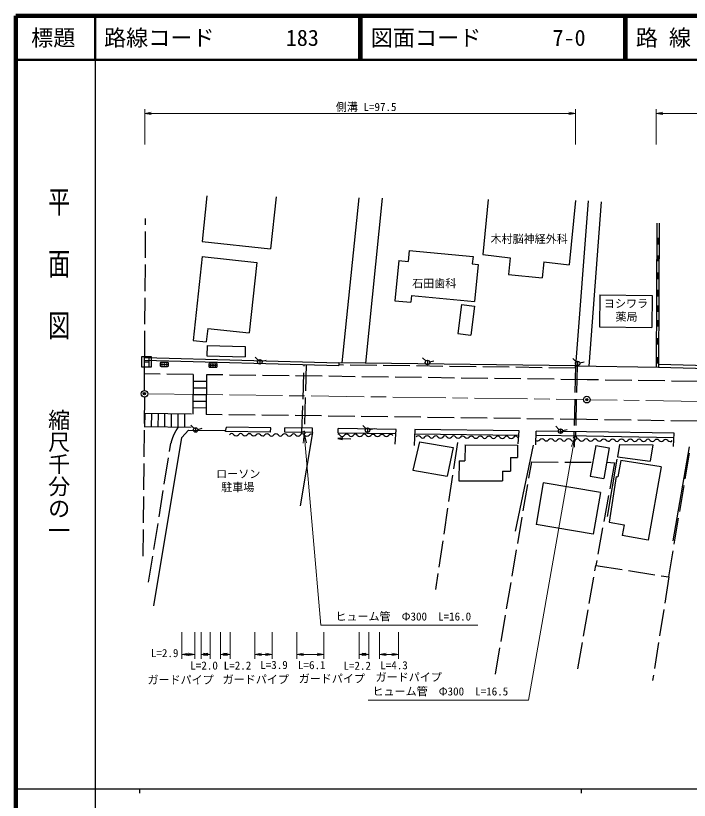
# Model space of a CAD drawing. Units: millimetres, scale not verified. Extents: x 40000 to 680000, y 20000 to 380000.
# Drawn here: x 40000 to 192484, y 202409 to 380000 of the extents above; entities that cross this region are included whole.
import ezdxf
from ezdxf.enums import TextEntityAlignment as Align

# ---------------------------------------------------------------- set-up
doc = ezdxf.new("R2010")
doc.units = ezdxf.units.MM
doc.header["$LTSCALE"] = 1000
doc.header["$PDMODE"] = 32
doc.header["$PDSIZE"] = 500
doc.linetypes.add('CHAIN', pattern=[18.5, 12, -1.5, 3.5, -1.5])
doc.linetypes.add('DASHED', pattern=[7.5, 6, -1.5])
for name, color, linetype, lineweight in [('M-BGD', 7, 'Continuous', 25), ('M-BGD-EXST', 7, 'Continuous', 25), ('M-BMK', 2, 'CHAIN', 13), ('M-BMK-HTXT', 7, 'Continuous', 13), ('M-BMK-SRVR', 3, 'Continuous', 25), ('M-STR-HTXT', 7, 'Continuous', 13), ('M-STR-STRC', 7, 'Continuous', 25), ('M-TTL', 2, 'Continuous', 140), ('M-TTL-BAND', 7, 'Continuous', 25), ('M-TTL-LINE', 7, 'Continuous', 50)]:
    doc.layers.add(name, color=color, linetype=linetype, lineweight=lineweight)
doc.layers.add('M-OTRS', color=6, linetype='Continuous')
doc.layers.add('M-TTL-TXT', color=7, linetype='Continuous')
doc.styles.add('@ＭＳ ゴシック', font='')
doc.styles.add('ＭＳ ゴシック', font='')
doc.styles.get('@ＭＳ ゴシック').set_extended_font_data('@MS Gothic')
doc.styles.get('ＭＳ ゴシック').set_extended_font_data('MS Gothic')

# ---------------------------------------------------------------- blocks, each defined once
blk = doc.blocks.new('open_arrow')
at = {"color": 0, "linetype": 'Continuous', "lineweight": -2}
blk.add_lwpolyline([(7.5, 1.25), (0, 0), (7.5, -1.25)], dxfattribs=at)

msp = doc.modelspace()

# ---------------------------------------------------------------- hatches: boundary and pattern name
at = {"layer": 'M-BGD'}
for points in [[(185607, 328392), (185612, 329659), (185112, 329660), (185107, 328394)], [(185592, 324562), (185597, 325628), (185097, 325630), (185092, 324564)], [(185577, 320502), (185582, 321769), (185082, 321771), (185077, 320504)], [(185562, 316600), (185567, 317910), (185067, 317912), (185062, 316602)], [(185548, 313130), (185553, 314339), (185053, 314341), (185048, 313132)], [(185536, 309818), (185540, 310998), (185040, 311000), (185036, 309820)], [(185520, 305700), (185524, 306924), (185024, 306926), (185020, 305702)], [(185503, 301453), (185508, 302634), (185008, 302636), (185003, 301455)]]:
    msp.add_hatch(color=256, dxfattribs=at).paths.add_polyline_path(points)
at = {"layer": 'M-BGD-EXST'}
for points in [[(73253, 301061, 1), (72976, 301061, 1)], [(73782, 301061, 1), (73506, 301061, 1)], [(74312, 301061, 1), (74035, 301061, 1)], [(84260, 300883, 1), (83984, 300883, 1)], [(84790, 300883, 1), (84513, 300883, 1)], [(85319, 300883, 1), (85043, 300883, 1)]]:
    msp.add_hatch(color=256, dxfattribs=at).paths.add_polyline_path(points)

# ---------------------------------------------------------------- linework, layer by layer
at = {"layer": 'M-BGD'}
for p, q in [((83296, 339244), (82178, 328867)), ((98951, 339036), (97676, 327198)), ((117672, 338787), (113821, 301441)), ((122966, 338716), (119164, 301370)), ((146987, 338397), (145730, 325966)), ((166729, 338135), (165261, 323620)), ((169571, 338097), (166716, 300733)), ((172567, 337868), (169727, 300686)), ((185125, 333066), (184999, 300450)), ((185625, 333064), (185499, 300442)), ((82178, 328867), (97676, 327198)), ((185112, 329660), (185612, 329659)), ((129101, 326883), (128858, 324356)), ((129101, 326883), (143526, 325492)), ((185107, 328394), (185607, 328392)), ((82228, 325472), (80194, 306459)), ((82228, 325472), (94561, 324153)), ((143526, 325492), (143366, 323832)), ((145730, 325966), (151947, 325219)), ((151947, 325219), (151561, 321402)), ((185097, 325630), (185597, 325628)), ((94561, 324153), (92858, 308227)), ((126703, 324563), (125828, 315486)), ((126703, 324563), (128858, 324356)), ((143366, 323832), (144690, 323704)), ((144690, 323704), (143881, 315306)), ((159532, 324308), (159161, 320634)), ((159532, 324308), (165261, 323620)), ((185092, 324564), (185592, 324562)), ((185082, 321771), (185582, 321769)), ((151561, 321402), (159161, 320634)), ((185077, 320504), (185577, 320502)), ((185067, 317912), (185567, 317910)), ((129614, 316681), (129465, 315135)), ((129614, 316681), (143881, 315306)), ((172230, 316841), (172132, 309579)), ((172230, 316841), (184103, 316682)), ((184103, 316682), (184006, 309420)), ((185062, 316602), (185562, 316600)), ((125828, 315486), (129465, 315135)), ((140932, 314605), (140088, 308088)), ((140932, 314605), (143886, 314222)), ((185053, 314341), (185553, 314339)), ((143886, 314222), (143042, 307705)), ((185048, 313132), (185548, 313130)), ((185040, 311000), (185540, 310998)), ((83469, 309232), (83138, 306144)), ((83469, 309232), (92858, 308227)), ((172132, 309579), (184006, 309420)), ((185036, 309820), (185536, 309818)), ((140088, 308088), (143042, 307705)), ((80194, 306459), (83138, 306144)), ((185020, 305702), (185520, 305700)), ((185024, 306926), (185524, 306924)), ((83328, 305352), (83263, 302995)), ((83328, 305352), (91976, 305112)), ((91976, 305112), (91910, 302754)), ((69181, 302028), (113177, 300850)), ((69197, 302628), (113185, 301450)), ((83263, 302995), (91910, 302754)), ((185008, 302636), (185508, 302634)), ((113185, 301450), (113177, 300850)), ((166716, 300733), (113185, 301450)), ((166709, 300233), (166716, 300733)), ((166721, 300733), (185483, 300443)), ((185003, 301455), (185503, 301453)), ((185483, 300443), (220233, 299495)), ((185502, 301142), (220252, 300195)), ((77614, 284555), (79089, 286167)), ((79089, 286167), (87559, 286125)), ((87510, 285883), (87713, 286880)), ((97723, 286747), (87713, 286880)), ((97709, 285747), (97723, 286747)), ((100917, 285705), (100930, 286705)), ((107170, 286622), (100930, 286705)), ((107156, 285622), (107170, 286622)), ((113007, 285544), (113020, 286544)), ((126091, 286370), (113020, 286544)), ((125884, 282981), (126091, 286370)), ((130333, 286314), (130194, 282682)), ((154001, 285999), (130333, 286314)), ((153718, 283104), (154001, 285999)), ((157726, 282896), (157846, 285948)), ((169192, 285797), (157846, 285948)), ((71267, 246389), (77614, 284555)), ((97709, 285747), (87510, 285883)), ((107156, 285622), (100917, 285705)), ((107156, 285622), (104395, 269096)), ((112889, 284300), (115889, 284242)), ((126030, 285371), (113007, 285544)), ((153904, 285000), (130295, 285314)), ((169178, 284797), (157807, 284949)), ((189014, 284485), (169178, 284797)), ((189084, 285484), (169192, 285797)), ((188874, 282476), (189084, 285484)), ((131413, 283561), (129890, 277139)), ((131413, 283561), (139036, 282230)), ((141708, 282830), (141693, 279276)), ((141700, 282830), (153599, 282777)), ((157146, 282799), (153096, 263333)), ((153599, 282777), (153587, 280031)), ((171302, 282748), (170068, 275779)), ((171302, 282748), (174351, 282208)), ((176694, 282978), (176252, 280154)), ((176694, 282978), (184218, 282882)), ((184218, 282882), (183635, 279147)), ((192438, 282444), (188733, 261155)), ((139036, 282230), (137639, 275786)), ((174351, 282208), (173118, 275240)), ((140352, 279282), (140332, 274731)), ((140352, 279282), (141693, 279276)), ((152025, 280038), (152011, 276903)), ((152025, 280038), (153587, 280031)), ((176073, 279590), (173874, 266655)), ((176252, 280154), (183635, 279147)), ((176946, 279347), (176280, 275636)), ((186116, 277924), (176946, 279347)), ((129890, 277139), (137639, 275786)), ((186116, 277924), (183136, 261318)), ((150226, 276911), (150216, 274687)), ((150226, 276911), (152011, 276903)), ((170068, 275779), (173118, 275240)), ((175937, 275697), (174314, 265390)), ((175937, 275697), (176280, 275636)), ((140332, 274731), (150216, 274687)), ((159436, 274236), (157806, 264827)), ((172353, 272054), (159436, 274236)), ((172353, 272054), (170723, 262645)), ((170723, 262645), (157806, 264827)), ((174314, 265390), (177702, 264782)), ((177702, 264782), (177270, 262371)), ((177274, 262395), (183140, 261342))]:
    msp.add_line(p, q, dxfattribs=at)
at = {"layer": 'M-BGD', "linetype": 'DASHED'}
for p, q in [((69145, 295178), (69421, 334133)), ((104790, 285678), (105299, 301074)), ((105783, 301066), (105293, 285757)), ((166709, 300233), (113178, 300950)), ((166721, 300733), (166348, 284684)), ((167073, 300727), (166703, 284783)), ((80207, 298781), (69171, 298928)), ((169363, 297596), (83206, 298741)), ((269432, 296019), (169363, 297596)), ((69132, 293678), (68767, 256311)), ((169233, 288597), (83087, 289742)), ((269296, 287020), (169233, 288597)), ((70078, 251761), (75140, 283273)), ((139973, 283389), (135028, 250159)), ((187842, 252976), (192529, 280994)), ((148594, 230978), (156799, 278998)), ((156799, 278998), (170626, 278929)), ((173773, 278943), (175532, 278809)), ((175532, 278809), (171326, 255550)), ((167276, 232188), (171326, 255550)), ((171326, 255550), (187842, 252976)), ((187842, 252976), (184172, 229553))]:
    msp.add_line(p, q, dxfattribs=at)
msp.add_arc((84466, 281176), 9559, 143.77211, 167.33151, dxfattribs=at)
at = {"layer": 'M-BGD'}
for centre, radius, start, end in [((88906, 284787), 625, 36.56803, 142.82823), ((89910, 285531), 625, 216.56803, 322.82823), ((90906, 284776), 625, 36.56803, 142.82823), ((91910, 285521), 625, 216.56803, 322.82823), ((92906, 284766), 625, 36.56803, 142.82823), ((93910, 285510), 625, 216.56803, 322.82823), ((94906, 284755), 625, 36.56803, 142.82823), ((95910, 285500), 625, 216.56803, 322.82823), ((96906, 284744), 625, 36.56803, 142.82823), ((97910, 285489), 625, 216.56803, 322.82823), ((98906, 284734), 625, 36.56803, 142.82823), ((99910, 285479), 625, 216.56803, 322.82823), ((100906, 284723), 625, 36.56803, 142.82823), ((101910, 285468), 625, 216.56803, 322.82823), ((102906, 284713), 625, 36.56803, 142.82823), ((103909, 285458), 625, 216.56803, 322.82823), ((104906, 284702), 625, 36.56803, 142.82823), ((105109, 285288), 504, 3.68874, 178.88592), ((105909, 285447), 625, 216.56803, 322.82823), ((106905, 284692), 625, 71.85198, 142.82823), ((112905, 284660), 625, 36.56803, 84.41205), ((113909, 285405), 625, 216.56803, 322.82823), ((114905, 284650), 625, 36.56803, 142.82823), ((115909, 285394), 625, 216.56803, 322.82823), ((116905, 284639), 625, 36.56803, 142.82823), ((117909, 285384), 625, 216.56803, 322.82823), ((118905, 284629), 625, 36.56803, 142.82823), ((119909, 285373), 625, 216.56803, 322.82823), ((120905, 284618), 625, 36.56803, 142.82823), ((121909, 285363), 625, 216.56803, 322.82823), ((122905, 284607), 625, 36.56803, 142.82823), ((123909, 285352), 625, 216.56803, 322.82823), ((124905, 284597), 625, 36.56803, 142.82823), ((131151, 284286), 625, 36.56803, 142.82823), ((132155, 285030), 625, 216.56803, 322.82823), ((133151, 284275), 625, 36.56803, 142.82823), ((134155, 285020), 625, 216.56803, 322.82823), ((135151, 284265), 625, 36.56803, 142.82823), ((136155, 285009), 625, 216.56803, 322.82823), ((137151, 284254), 625, 36.56803, 142.82823), ((138155, 284999), 625, 216.56803, 322.82823), ((139151, 284243), 625, 36.56803, 142.82823), ((140155, 284988), 625, 216.56803, 322.82823), ((141151, 284233), 625, 36.56803, 142.82823), ((142155, 284978), 625, 216.56803, 322.82823), ((143151, 284222), 625, 36.56803, 142.82823), ((144155, 284967), 625, 216.56803, 322.82823), ((145151, 284212), 625, 36.56803, 142.82823), ((146154, 284957), 625, 216.56803, 322.82823), ((147151, 284201), 625, 36.56803, 142.82823), ((148154, 284946), 625, 216.56803, 322.82823), ((149150, 284191), 625, 36.56803, 142.82823), ((150154, 284935), 625, 216.56803, 322.82823), ((151150, 284180), 625, 36.56803, 142.82823), ((152154, 284925), 625, 216.56803, 322.82823), ((153150, 284170), 625, 36.56803, 142.82823), ((159136, 283622), 625, 36.56803, 142.82823), ((161136, 283612), 625, 36.56803, 142.82823), ((163136, 283601), 625, 36.56803, 142.82823), ((165136, 283591), 625, 36.56803, 142.82823), ((166636, 284334), 453, 358.02781, 182.38288), ((167136, 283580), 625, 36.56803, 142.82823), ((169136, 283570), 625, 36.56803, 142.82823), ((171136, 283559), 625, 36.56803, 142.82823), ((173136, 283548), 625, 36.56803, 142.82823), ((175136, 283538), 625, 36.56803, 142.82823), ((177136, 283527), 625, 36.56803, 142.82823), ((158140, 284377), 625, 233.76529, 322.82823), ((160140, 284367), 625, 216.56803, 322.82823), ((162140, 284356), 625, 216.56803, 322.82823), ((164140, 284346), 625, 216.56803, 322.82823), ((166140, 284335), 625, 216.56803, 322.82823), ((168140, 284325), 625, 216.56803, 322.82823), ((170140, 284314), 625, 216.56803, 322.82823), ((172140, 284304), 625, 216.56803, 322.82823), ((174140, 284293), 625, 216.56803, 322.82823), ((176139, 284283), 625, 216.56803, 322.82823), ((178139, 284272), 625, 216.56803, 322.82823), ((179136, 283517), 625, 36.56803, 142.82823), ((180139, 284262), 625, 216.56803, 322.82823), ((181135, 283506), 625, 36.56803, 142.82823), ((182139, 284251), 625, 216.56803, 322.82823), ((183135, 283496), 625, 36.56803, 142.82823), ((184139, 284240), 625, 216.56803, 322.82823), ((185135, 283485), 625, 36.56803, 142.82823), ((186139, 284230), 625, 216.56803, 322.82823), ((187135, 283475), 625, 36.56803, 142.82823), ((188139, 284219), 625, 216.56803, 322.82823)]:
    msp.add_arc(centre, radius, start, end, dxfattribs=at)
at = {"layer": 'M-BGD-EXST'}
for p, q in [((68494, 302806), (68494, 300527)), ((70774, 302806), (68494, 302806)), ((69064, 302692), (69064, 300641)), ((70204, 300641), (70204, 302692)), ((70774, 300527), (70774, 302806)), ((94891, 302015), (94173, 302733)), ((95250, 302164), (95250, 301148)), ((95741, 301788), (96722, 302050)), ((132843, 301855), (132125, 302574)), ((133202, 302004), (133202, 300988)), ((166840, 301656), (166122, 302374)), ((68494, 300527), (70774, 300527)), ((69064, 301667), (70204, 301667)), ((72723, 301338), (72723, 300785)), ((74381, 301522), (72907, 301522)), ((72907, 300601), (74381, 300601)), ((74565, 300785), (74565, 301338)), ((83731, 301159), (83731, 300607)), ((85388, 301343), (83915, 301343)), ((83915, 300423), (85388, 300423)), ((85572, 300607), (85572, 301159)), ((133693, 301628), (134674, 301891)), ((167199, 301804), (167199, 300789)), ((167689, 301428), (168670, 301691)), ((80364, 286588), (79646, 287306)), ((80724, 286737), (80724, 285721)), ((81214, 286360), (82195, 286623)), ((119294, 286561), (118576, 287279)), ((119653, 286709), (119653, 285694)), ((120144, 286333), (121125, 286596)), ((162976, 286337), (162258, 287055)), ((163335, 286485), (163335, 285470)), ((163825, 286109), (164806, 286372))]:
    msp.add_line(p, q, dxfattribs=at)
for points in [[(73253, 301061, 1), (72976, 301061, 1)], [(73782, 301061, 1), (73506, 301061, 1)], [(74312, 301061, 1), (74035, 301061, 1)], [(84260, 300883, 1), (83984, 300883, 1)], [(84790, 300883, 1), (84513, 300883, 1)], [(85319, 300883, 1), (85043, 300883, 1)]]:
    msp.add_lwpolyline(points, format="xyb", close=True, dxfattribs=at)
for centre, radius in [((95250, 301656), 508), ((133202, 301496), 508), ((73115, 301061), 138), ((73644, 301061), 138), ((74173, 301061), 138), ((84122, 300883), 138), ((84652, 300883), 138), ((85181, 300883), 138), ((167199, 301297), 508), ((80724, 286229), 508), ((119653, 286202), 508), ((163335, 285978), 508)]:
    msp.add_circle(centre, radius, dxfattribs=at)
for centre, start, end in [((72907, 301338), 90, 180), ((72907, 300785), 180, 270), ((74381, 301338), 0, 90), ((74381, 300785), 270, 0), ((83915, 301159), 90, 180), ((83915, 300607), 180, 270), ((85388, 301159), 0, 90), ((85388, 300607), 270, 0)]:
    msp.add_arc(centre, 184, start, end, dxfattribs=at)
at = {"layer": 'M-BMK'}
for p, q in [((69889, 294418), (168548, 293107)), ((268614, 291532), (170048, 293085))]:
    msp.add_line(p, q, dxfattribs=at)
at = {"layer": 'M-BMK-HTXT'}
for p, q in [((77614, 240435), (77614, 234435)), ((80514, 240435), (80514, 234435)), ((82003, 240435), (82003, 234435)), ((84003, 240435), (84003, 234435)), ((86352, 240435), (86352, 234435)), ((88552, 240435), (88552, 234435)), ((94122, 240435), (94122, 234435)), ((98022, 240435), (98022, 234435)), ((103636, 240435), (103636, 234435)), ((109736, 240435), (109736, 234435)), ((117724, 240435), (117724, 234435)), ((119924, 240435), (119924, 234435)), ((122381, 240435), (122381, 234435)), ((126681, 240435), (126681, 234435)), ((77614, 235435), (80514, 235435)), ((82003, 235435), (84003, 235435)), ((86352, 235435), (88552, 235435)), ((94122, 235435), (98022, 235435)), ((103636, 235435), (109736, 235435)), ((117724, 235435), (119924, 235435)), ((122381, 235435), (126681, 235435))]:
    msp.add_line(p, q, dxfattribs=at)
at = {"layer": 'M-BMK-SRVR'}
for centre in [(69139, 294428), (169298, 293097)]:
    msp.add_circle(centre, 750, dxfattribs=at)
at = {"layer": 'M-OTRS'}
for p in [(69139, 294428), (169298, 293097)]:
    msp.add_point(p, dxfattribs=at)
at = {"layer": 'M-STR-HTXT'}
for p, q in [((69197, 350879), (69197, 358879)), ((166709, 350879), (166709, 358879)), ((184999, 350879), (184999, 358879)), ((69197, 357879), (166709, 357879)), ((184999, 357879), (220233, 357879))]:
    msp.add_line(p, q, dxfattribs=at)
for points in [[(105269, 285538), (109074, 242048), (144619, 242048)], [(166541, 284606), (156046, 225091), (119761, 225091)]]:
    msp.add_lwpolyline(points, dxfattribs=at)
at = {"layer": 'M-STR-STRC'}
for p, q in [((80207, 298781), (80087, 289782)), ((83206, 298741), (83087, 289742)), ((80187, 297281), (83186, 297241)), ((80167, 295781), (83167, 295741)), ((80147, 294281), (83147, 294242)), ((80107, 291282), (83107, 291242)), ((80127, 292782), (83127, 292742)), ((79795, 289786), (69095, 289928)), ((69256, 286926), (69296, 289925)), ((70756, 286906), (70795, 289905)), ((72255, 286886), (72295, 289885)), ((73755, 286866), (73795, 289865)), ((75255, 286846), (75295, 289846)), ((76755, 286826), (76795, 289826)), ((78255, 286806), (78295, 289806)), ((79755, 286786), (69055, 286928))]:
    msp.add_line(p, q, dxfattribs=at)
at = {"layer": 'M-TTL'}
for p, q in [((40000, 380000), (40000, 20000)), ((680000, 380000), (40000, 380000))]:
    msp.add_line(p, q, dxfattribs=at)
at = {"layer": 'M-TTL-BAND'}
for p, q in [((58000, 370000), (58000, 20000)), ((40000, 205000), (579000, 205000)), ((68000, 205000), (68000, 204000)), ((168000, 205000), (168000, 204000))]:
    msp.add_line(p, q, dxfattribs=at)
at = {"layer": 'M-TTL-LINE'}
for p, q in [((58000, 380000), (58000, 370000)), ((117750, 380000), (117750, 370000)), ((118250, 380000), (118250, 370000)), ((177750, 380000), (177750, 370000)), ((178250, 380000), (178250, 370000)), ((40000, 370000), (680000, 370000))]:
    msp.add_line(p, q, dxfattribs=at)

# ---------------------------------------------------------------- block references
at = {"layer": 'M-BGD', "xscale": 150, "yscale": 150, "rotation": 358.9}
msp.add_blockref('open_arrow', (112889, 284300), dxfattribs=at)
at = {"layer": 'M-BMK-HTXT', "xscale": 200, "yscale": 200}
for p in [(77614, 235435), (82003, 235435), (86352, 235435), (94122, 235435), (103636, 235435), (117724, 235435), (122381, 235435)]:
    msp.add_blockref('open_arrow', p, dxfattribs=at)
at = {"layer": 'M-BMK-HTXT', "xscale": 200, "yscale": 200, "rotation": 180}
for p in [(80514, 235435), (84003, 235435), (88552, 235435), (98022, 235435), (109736, 235435), (119924, 235435), (126681, 235435)]:
    msp.add_blockref('open_arrow', p, dxfattribs=at)
at = {"layer": 'M-STR-HTXT', "xscale": 200, "yscale": 200}
for p in [(69197, 357879), (184999, 357879)]:
    msp.add_blockref('open_arrow', p, dxfattribs=at)
at = {"layer": 'M-STR-HTXT'}
for p, xscale, yscale, rotation in [((166709, 357879), 200, 200, 180), ((105269, 285538), 300, 300, 275), ((166541, 284606), 300, 300, 260)]:
    msp.add_blockref('open_arrow', p, dxfattribs=dict(at, xscale=xscale, yscale=yscale, rotation=rotation))

# ---------------------------------------------------------------- texts
at = {"layer": 'M-BMK-HTXT', "style": 'ＭＳ ゴシック'}
for s, p in [('木村脳神経外科', (156229, 329476)), ('石田歯科', (134751, 319387)), ('ローソン', (90383, 276282)), ('駐車場', (90273, 273275)), ('ガードパイプ', (94349, 229757)), ('ガードパイプ', (111561, 229943)), ('ガードパイプ', (128960, 230269)), ('ガードパイプ', (77323, 229664))]:
    msp.add_text(s, height=1833, dxfattribs=at).set_placement(p, align=Align.MIDDLE_CENTER)
for s, p in [('ヨシワラ', (173153, 315767)), ('薬局', (175765, 312770))]:
    msp.add_text(s, height=1833, dxfattribs=at).set_placement(p, align=Align.TOP_LEFT)
for s, p in [('L=2.9', (73722, 234270)), ('L=2.0', (82648, 231450)), ('L=2.2', (90209, 231441)), ('L=3.9', (98471, 231590)), ('L=6.1', (107030, 231553)), ('L=2.2', (117302, 231404)), ('L=4.3', (125638, 231516))]:
    msp.add_text(s, height=1833, dxfattribs=at).set_placement(p, align=Align.BOTTOM_CENTER)
at = {"layer": 'M-STR-HTXT', "style": 'ＭＳ ゴシック'}
msp.add_text('側溝 L=97.5', height=1833, dxfattribs=at).set_placement((119334, 357879), align=Align.BOTTOM_CENTER)
for s, p in [('ヒューム管\u3000Φ300\u3000L=16.0', (112369, 242548)), ('ヒューム管\u3000Φ300\u3000L=16.5', (120761, 225591))]:
    msp.add_text(s, height=1833, dxfattribs=at).set_placement(p, align=Align.BOTTOM_LEFT)
at = {"layer": 'M-TTL-BAND', "style": '@ＭＳ ゴシック', "width": 1.4}
msp.add_text('平  面  図', height=3666, rotation=270, dxfattribs=at).set_placement((49777, 306475), align=Align.MIDDLE_RIGHT)
at = {"layer": 'M-TTL-BAND', "style": '@ＭＳ ゴシック'}
msp.add_text('縮尺千分の一', height=3666, rotation=270, dxfattribs=at).set_placement((49777, 261030), align=Align.MIDDLE_RIGHT)
at = {"layer": 'M-TTL-TXT', "style": 'ＭＳ ゴシック'}
msp.add_text('標題', height=3666, dxfattribs=at).set_placement((48500, 375000), align=Align.MIDDLE_CENTER)
for s, p in [('路線コード', (60000, 375000)), ('183', (101142, 375000)), ('図面コード', (120380, 375000)), ('7-0', (161521, 375000)), ('路 線 名', (180380, 375000))]:
    msp.add_text(s, height=3666, dxfattribs=at).set_placement(p, align=Align.MIDDLE_LEFT)

doc.saveas('drawing.dxf')
